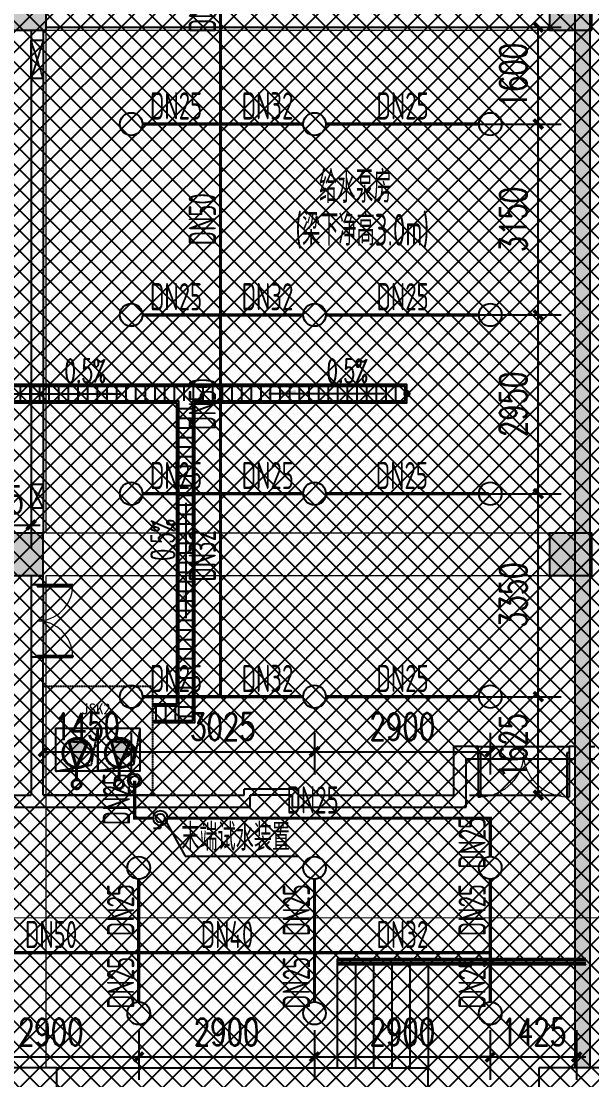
# Model space of a CAD drawing. Extents: x 6824721 to 16538177, y 2478193 to 6665639.
# Drawn here: x 8744200 to 8753614, y 2838028 to 2855500 of the extents above; entities that cross this region are included whole.
import ezdxf

# ---------------------------------------------------------------- set-up
doc = ezdxf.new("R2010")
doc.units = 0
doc.header["$LTSCALE"] = 10
for name, pattern in [('CONTINOUS', [0]), ('DASH', [0.35, 0.25, -0.1]), ('排水', [1.1, 1, -0.1])]:
    doc.linetypes.add(name, pattern=pattern)
for name, color, linetype in [('0-wo', 8, 'Continuous'), ('0-绿', 3, 'Continuous'), ('03小品', 2, 'Continuous'), ('DIM_LEAD', 3, 'Continuous'), ('DIM_SYMB', 3, 'Continuous'), ('PUB_HATCH', 8, 'Continuous'), ('S-梁-实线', 4, 'CONTINOUS'), ('W-DIM_喷淋', 3, 'Continuous'), ('W-EQUIP_喷头', 7, 'Continuous'), ('W-PIPE-喷淋中', 6, 'Continuous'), ('W-TEXT_喷淋', 7, 'Continuous'), ('W-TWT_DIM', 3, 'Continuous'), ('W-VALVE_喷淋', 7, 'Continuous'), ('W-VALVE_废水', 7, 'Continuous'), ('画水辅助', 6, 'Continuous'), ('集水坑', 4, 'Continuous')]:
    doc.layers.add(name, color=color, linetype=linetype)
doc.layers.add('GPS-污水', color=2, linetype='排水', lineweight=40)
doc.layers.add('钢梁', color=141, linetype='Continuous', lineweight=18)
doc.styles.add('8B2_02', font='tssdeng.shx', dxfattribs={"width": 0.7, "bigfont": 'TSSDCHN.shx'})
doc.styles.add('_TCH_DIM', font='SIMPLEX', dxfattribs={"bigfont": 'GBCBIG'})
doc.styles.add('_TCH_DIM_T3', font='SIMPLEX', dxfattribs={"width": 0.705882, "bigfont": 'GBCBIG'})
doc.styles.add('_TWT_PIPEDN', font='TSSDENG', dxfattribs={"width": 0.8, "height": 3.5, "bigfont": 'TSSDCHN'})
doc.styles.get("Standard").update_dxf_attribs({"font": 'TSSDENG.shx', "width": 0.7, "bigfont": 'TSSDCHN.shx'})
doc.styles.add('黑体', font='simhei.ttf', dxfattribs={"width": 0.65})
doc.dimstyles.new('_TWT_ARCH&&150', dxfattribs={"dimtxt": 446.25, "dimasz": 150, "dimexe": 375, "dimexo": 450, "dimgap": 189.375, "dimtad": 1, "dimdec": 0, "dimzin": 0, "dimdsep": 46, "dimtxsty": '_TCH_DIM_T3', "dimblk": 'ARCHTICK', "dimcen": 0.09, "dimclrt": 7, "dimazin": 2, "dimtfac": 1, "dimtdec": 0, "dimtix": 1, "dimtmove": 2, "dimatfit": 3, "dimfxl": 0, "dimtolj": 1, "dimtzin": 0, "dimarcsym": 0})

# ---------------------------------------------------------------- blocks, each defined once
blk = doc.blocks.new('A$C405108C4')
at = {"color": 252, "linetype": 'DASH'}
for points in [[(36000, -88967), (35800, -89597)], [(36000, -89597), (35800, -88967)], [(36000, -96291), (35800, -96691)], [(36000, -96691), (35800, -96291)]]:
    blk.add_lwpolyline(points, dxfattribs=at)
at = {"layer": '画水辅助', "color": 4}
for points in [[(35800, -88967), (36000, -88967), (36000, -89597), (35800, -89597)], [(35800, -96291), (36000, -96291), (36000, -96691), (35800, -96691)]]:
    blk.add_lwpolyline(points, close=True, dxfattribs=at)
blk = doc.blocks.new('_FZH')
blk.add_lwpolyline([(-0.5, -0.5), (0.5, -0.5), (0.5, 0.5), (-0.5, 0.5)], close=True)
at = {"layer": 'PUB_HATCH'}
blk.add_solid([(-0.5, -0.5), (0.5, -0.5), (-0.5, 0.5), (0.5, 0.5)], dxfattribs=at)
blk = doc.blocks.new('$DorLib2D$00000002')
for p, q in [((-0.5, 0), (-0.5, 0.4875)), ((-0.475, 0.4875), (-0.5, 0.4875)), ((-0.475, 0), (-0.475, 0.4875)), ((0.475, 0), (0.475, 0.4875)), ((0.475, 0.4875), (0.5, 0.4875)), ((0.5, 0), (0.5, 0.4875)), ((-0.5, 0), (-0.475, 0)), ((0.5, 0), (0.475, 0))]:
    blk.add_line(p, q)
at = {"lineweight": 13}
for centre, start, end in [((-0.4875, 0), 0, 88.53072), ((0.4875, 0), 91.46928, 180)]:
    blk.add_arc(centre, 0.4875, start, end, dxfattribs=at)
blk = doc.blocks.new('$SB01_1')
h = blk.add_hatch(color=256)
h.dxf.hatch_style = 1
h.paths.add_polyline_path([(-0.381, -0.323), (0.5, 0), (-0.381, 0.323)])
h.paths.add_polyline_path([(0, 0), (0.002, 0), (0.002, 0.001), (0, 0.001)], flags=24)
h.paths.add_polyline_path([(0, -0.002), (0.003, -0.002), (0.003, -0.001), (0, -0.001)], flags=24)
h.paths.add_polyline_path([(0, -0.003), (0.003, -0.003), (0.003, -0.002), (0, -0.002)], flags=24)
for p, q in [((0.5, 0), (-0.381, 0.323)), ((-0.381, 0.323), (-0.381, -0.323)), ((0.5, 0), (-0.381, -0.323))]:
    blk.add_line(p, q)
blk.add_circle((0, 0), 0.5)
at = {"flags": 1}
for tag, p in [('UNIT', (0, 0)), ('SPEC', (0, -0.002)), ('WHAT', (0, -0.003))]:
    blk.add_attdef(tag, p, '', height=0.001, dxfattribs=at)
blk = doc.blocks.new('42pk')
at = {"layer": '03小品'}
h = blk.add_hatch(dxfattribs=at)
h.set_pattern_fill('ANSI31', color=8, scale=100, angle=585, style=0)
h.set_pattern_definition([(270, (500300, 1011735.02), (158.75, -2e-13), [])])
h.paths.add_polyline_path([(445422, 749245), (452060, 749245), (452060, 749005), (445422, 749005)])
h = blk.add_hatch(dxfattribs=at)
h.set_pattern_fill('ANSI31', color=8, scale=100, angle=135, style=0)
h.set_pattern_definition([(180, (501800.5, 1011735.02), (-1e-14, -158.75), [])])
h.paths.add_polyline_path([(448321, 749005), (448561, 749005), (448561, 743730), (448321, 743730)])
h = blk.add_hatch(dxfattribs=at)
h.set_pattern_fill('ANSI31', color=8, scale=100, angle=585, style=0)
h.set_pattern_definition([(270, (500000, 1011735.02), (158.75, -2e-13), [])])
h.paths.add_polyline_path([(447891, 743970), (447891, 743730), (448321, 743730), (448321, 743970)])
at = {"layer": 'DIM_SYMB'}
for points in [[(447396, 749123), (446946, 749123), (446946, 749183)], [(449813, 749123), (450263, 749123), (450263, 749183)], [(448441, 745419), (448441, 745869), (448381, 745869)]]:
    blk.add_hatch(color=8, dxfattribs=at).paths.add_polyline_path(points)
at = {"layer": '03小品', "color": 8}
for points in [[(445391, 749275), (445391, 748975), (448291, 748975), (448291, 744000), (447891, 744000)], [(447891, 743700), (448591, 743700), (448591, 748975), (452091, 748975), (452091, 749275), (445391, 749275)], [(447891, 743730), (448561, 743730), (448561, 749005), (452061, 749005), (452061, 749245), (445421, 749245), (445421, 749005), (448321, 749005), (448321, 743970), (447891, 743970)], [(448321, 743970), (448321, 743730)]]:
    blk.add_lwpolyline(points, dxfattribs=at)
at = {"layer": 'DIM_LEAD', "color": 8, "const_width": 60}
blk.add_lwpolyline([(452091, 749095, 1), (452091, 749155, 1)], format="xyb", close=True, dxfattribs=at)
at = {"layer": 'DIM_SYMB', "color": 8}
for points in [[(445493, 749123), (447396, 749123)], [(451721, 749123), (449813, 749123)], [(448441, 747326), (448441, 745419)]]:
    blk.add_lwpolyline(points, dxfattribs=at)
at = {"layer": 'GPS-污水', "color": 8, "linetype": '排水'}
for p, q in [((446641, 742755), (446641, 742956)), ((447341, 742755), (447341, 742956))]:
    blk.add_line(p, q, dxfattribs=at)
for centre in [(446641, 742680), (447341, 742680)]:
    blk.add_circle(centre, 75, dxfattribs=at)
at = {"layer": '集水坑', "color": 8, "linetype": 'DASH', "ltscale": 0.5}
blk.add_lwpolyline([(446091, 744300), (447891, 744300), (447891, 742500), (446091, 742500)], close=True, dxfattribs=at)
at = {"layer": '集水坑', "color": 8, "linetype": 'Continuous', "ltscale": 0.5}
for points in [[(446991, 743600), (446291, 743600), (446291, 742900), (446991, 742900)], [(447691, 743600), (446991, 743600), (446991, 742900), (447691, 742900)]]:
    blk.add_lwpolyline(points, close=True, dxfattribs=at)
at = {"layer": '集水坑', "color": 8, "linetype": 'DASH', "ltscale": 0.5}
for points in [[(446291, 742894), (446887, 742998), (446991, 743594)], [(446991, 742900), (447587, 743004), (447691, 743600)]]:
    blk.add_lwpolyline(points, dxfattribs=at)
at = {"layer": 'GPS-污水', "color": 8, "linetype": '排水', "xscale": -480.0000000000002, "yscale": 480.0000000000002, "zscale": 480.0000000000002, "rotation": 86.25353747292927}
for p in [(446655, 743196, 0), (447355, 743196, 0)]:
    blk.add_blockref('$SB01_1', p, dxfattribs=at)
at = {"layer": '0-绿', "color": 8, "linetype": 'DASH', "style": '黑体'}
blk.add_text('JSK2', height=179.2, dxfattribs=at).set_placement((446717, 743834, 0))
at = {"layer": 'DIM_SYMB', "color": 7, "style": '_TCH_DIM', "width": 0.564706}
for p in [(446444, 749310), (450767, 749310)]:
    blk.add_text('0.5%%%', height=382.5, dxfattribs=at).set_placement(p)
blk.add_text('0.5%%%', height=382.5, rotation=90, dxfattribs=at).set_placement((448255, 746372))
blk = doc.blocks.new('LIANGMOBAN')
at = {"layer": 'S-梁-实线', "lineweight": 18}
for p, q in [((1875141, 133078), (1875141, 141378)), ((1875141, 141378), (1883441, 141378)), ((1883441, 133078), (1875141, 133078)), ((1875141, 132378), (1883441, 132378)), ((1875141, 124253), (1875141, 132378))]:
    blk.add_line(p, q, dxfattribs=at)
blk = doc.blocks.new('_ArchTick')
at = {"color": 0, "linetype": 'ByBlock', "const_width": 0.4}
blk.add_lwpolyline([(-0.5, -0.5), (0.5, 0.5)], dxfattribs=at)
blk = doc.blocks.new('*D1446')
at = {"layer": 'Defpoints', "color": 0, "transparency": 16777216}
for p in [(8744564, 2844202), (8746014, 2844202), (8746014, 2843443)]:
    blk.add_point(p, dxfattribs=at)
at = {"layer": 'W-TWT_DIM', "color": 0, "lineweight": -2, "transparency": 16777216}
for p, q in [((8744564, 2843752), (8744564, 2843068)), ((8746014, 2843752), (8746014, 2843068)), ((8744564, 2843443), (8746014, 2843443))]:
    blk.add_line(p, q, dxfattribs=at)
at = {"layer": 'W-TWT_DIM', "color": 0, "lineweight": -2, "transparency": 16777216, "xscale": 150, "yscale": 150, "zscale": 150, "rotation": 180}
blk.add_blockref('_ArchTick', (8744564, 2843443), dxfattribs=at)
at = {"layer": 'W-TWT_DIM', "color": 0, "lineweight": -2, "transparency": 16777216, "xscale": 150, "yscale": 150, "zscale": 150}
blk.add_blockref('_ArchTick', (8746014, 2843443), dxfattribs=at)
at = {"layer": 'W-TWT_DIM', "color": 7, "transparency": 16777216, "insert": (8745289, 2843856), "char_height": 446.2, "attachment_point": 5, "style": '_TCH_DIM_T3'}
blk.add_mtext('\\A1;1450', dxfattribs=at)
blk = doc.blocks.new('*D1447')
at = {"layer": 'Defpoints', "color": 0, "transparency": 16777216}
for p in [(8746014, 2844202), (8749039, 2844202), (8749039, 2843443)]:
    blk.add_point(p, dxfattribs=at)
at = {"layer": 'W-TWT_DIM', "color": 0, "lineweight": -2, "transparency": 16777216}
for p, q in [((8746014, 2843752), (8746014, 2843068)), ((8749039, 2843752), (8749039, 2843068)), ((8746014, 2843443), (8749039, 2843443))]:
    blk.add_line(p, q, dxfattribs=at)
at = {"layer": 'W-TWT_DIM', "color": 0, "lineweight": -2, "transparency": 16777216, "xscale": 150, "yscale": 150, "zscale": 150, "rotation": 180}
blk.add_blockref('_ArchTick', (8746014, 2843443), dxfattribs=at)
at = {"layer": 'W-TWT_DIM', "color": 0, "lineweight": -2, "transparency": 16777216, "xscale": 150, "yscale": 150, "zscale": 150}
blk.add_blockref('_ArchTick', (8749039, 2843443), dxfattribs=at)
at = {"layer": 'W-TWT_DIM', "color": 7, "transparency": 16777216, "insert": (8747527, 2843856), "char_height": 446.2, "attachment_point": 5, "style": '_TCH_DIM_T3'}
blk.add_mtext('\\A1;3025', dxfattribs=at)
blk = doc.blocks.new('*D1448')
at = {"layer": 'Defpoints', "color": 0, "transparency": 16777216}
for p in [(8749039, 2844202), (8751939, 2844202), (8751939, 2843443)]:
    blk.add_point(p, dxfattribs=at)
at = {"layer": 'W-TWT_DIM', "color": 0, "lineweight": -2, "transparency": 16777216}
for p, q in [((8749039, 2843752), (8749039, 2843068)), ((8751939, 2843752), (8751939, 2843068)), ((8749039, 2843443), (8751939, 2843443))]:
    blk.add_line(p, q, dxfattribs=at)
at = {"layer": 'W-TWT_DIM', "color": 0, "lineweight": -2, "transparency": 16777216, "xscale": 150, "yscale": 150, "zscale": 150, "rotation": 180}
blk.add_blockref('_ArchTick', (8749039, 2843443), dxfattribs=at)
at = {"layer": 'W-TWT_DIM', "color": 0, "lineweight": -2, "transparency": 16777216, "xscale": 150, "yscale": 150, "zscale": 150}
blk.add_blockref('_ArchTick', (8751939, 2843443), dxfattribs=at)
at = {"layer": 'W-TWT_DIM', "color": 7, "transparency": 16777216, "insert": (8750489, 2843856), "char_height": 446.2, "attachment_point": 5, "style": '_TCH_DIM_T3'}
blk.add_mtext('\\A1;2900', dxfattribs=at)
blk = doc.blocks.new('*D1699')
at = {"layer": 'Defpoints', "color": 0, "transparency": 16777216}
for p in [(8743039, 2848089), (8744364, 2848089), (8744364, 2847184)]:
    blk.add_point(p, dxfattribs=at)
at = {"layer": 'W-TWT_DIM', "color": 0, "lineweight": -2, "transparency": 16777216}
for p, q in [((8743039, 2847639), (8743039, 2846809)), ((8744364, 2847639), (8744364, 2846809)), ((8743039, 2847184), (8742889, 2847184)), ((8743039, 2847184), (8744364, 2847184)), ((8744364, 2847184), (8744514, 2847184))]:
    blk.add_line(p, q, dxfattribs=at)
at = {"layer": 'W-TWT_DIM', "color": 0, "lineweight": -2, "transparency": 16777216, "xscale": 150, "yscale": 150, "zscale": 150}
blk.add_blockref('_ArchTick', (8743039, 2847184), dxfattribs=at)
at = {"layer": 'W-TWT_DIM', "color": 0, "lineweight": -2, "transparency": 16777216, "xscale": 150, "yscale": 150, "zscale": 150, "rotation": 180}
blk.add_blockref('_ArchTick', (8744364, 2847184), dxfattribs=at)
at = {"layer": 'W-TWT_DIM', "color": 7, "transparency": 16777216, "insert": (8743702, 2847596), "char_height": 446.2, "attachment_point": 5, "style": '_TCH_DIM_T3'}
blk.add_mtext('\\A1;1325', dxfattribs=at)
blk = doc.blocks.new('*D1700')
at = {"layer": 'Defpoints', "color": 0, "transparency": 16777216}
for p in [(8751147, 2855401), (8752731, 2855401), (8751147, 2853801)]:
    blk.add_point(p, dxfattribs=at)
at = {"layer": 'W-TWT_DIM', "color": 0, "lineweight": -2, "transparency": 16777216}
for p, q in [((8751597, 2855401), (8753106, 2855401)), ((8752731, 2853801), (8752731, 2855401)), ((8751597, 2853801), (8753106, 2853801))]:
    blk.add_line(p, q, dxfattribs=at)
at = {"layer": 'W-TWT_DIM', "color": 0, "lineweight": -2, "transparency": 16777216, "xscale": 150, "yscale": 150, "zscale": 150}
for p, rotation in [((8752731, 2855401), 90), ((8752731, 2853801), 270)]:
    blk.add_blockref('_ArchTick', p, dxfattribs=dict(at, rotation=rotation))
at = {"layer": 'W-TWT_DIM', "color": 7, "transparency": 16777216, "insert": (8752319, 2854601), "char_height": 446.2, "attachment_point": 5, "rotation": 90, "style": '_TCH_DIM_T3'}
blk.add_mtext('\\A1;1600', dxfattribs=at)
blk = doc.blocks.new('*D1701')
at = {"layer": 'Defpoints', "color": 0, "transparency": 16777216}
for p in [(8751147, 2853801), (8752731, 2853801), (8751147, 2850651)]:
    blk.add_point(p, dxfattribs=at)
at = {"layer": 'W-TWT_DIM', "color": 0, "lineweight": -2, "transparency": 16777216}
for p, q in [((8751597, 2853801), (8753106, 2853801)), ((8752731, 2850651), (8752731, 2853801)), ((8751597, 2850651), (8753106, 2850651))]:
    blk.add_line(p, q, dxfattribs=at)
at = {"layer": 'W-TWT_DIM', "color": 0, "lineweight": -2, "transparency": 16777216, "xscale": 150, "yscale": 150, "zscale": 150}
for p, rotation in [((8752731, 2853801), 90), ((8752731, 2850651), 270)]:
    blk.add_blockref('_ArchTick', p, dxfattribs=dict(at, rotation=rotation))
at = {"layer": 'W-TWT_DIM', "color": 7, "transparency": 16777216, "insert": (8752319, 2852226), "char_height": 446.2, "attachment_point": 5, "rotation": 90, "style": '_TCH_DIM_T3'}
blk.add_mtext('\\A1;3150', dxfattribs=at)
blk = doc.blocks.new('*D1702')
at = {"layer": 'Defpoints', "color": 0, "transparency": 16777216}
for p in [(8751147, 2850651), (8752731, 2850651), (8751147, 2847701)]:
    blk.add_point(p, dxfattribs=at)
at = {"layer": 'W-TWT_DIM', "color": 0, "lineweight": -2, "transparency": 16777216}
for p, q in [((8751597, 2850651), (8753106, 2850651)), ((8752731, 2847701), (8752731, 2850651)), ((8751597, 2847701), (8753106, 2847701))]:
    blk.add_line(p, q, dxfattribs=at)
at = {"layer": 'W-TWT_DIM', "color": 0, "lineweight": -2, "transparency": 16777216, "xscale": 150, "yscale": 150, "zscale": 150}
for p, rotation in [((8752731, 2850651), 90), ((8752731, 2847701), 270)]:
    blk.add_blockref('_ArchTick', p, dxfattribs=dict(at, rotation=rotation))
at = {"layer": 'W-TWT_DIM', "color": 7, "transparency": 16777216, "insert": (8752319, 2849176), "char_height": 446.2, "attachment_point": 5, "rotation": 90, "style": '_TCH_DIM_T3'}
blk.add_mtext('\\A1;2950', dxfattribs=at)
blk = doc.blocks.new('*D1703')
at = {"layer": 'Defpoints', "color": 0, "transparency": 16777216}
for p in [(8751147, 2847701), (8752731, 2847701), (8751147, 2844351)]:
    blk.add_point(p, dxfattribs=at)
at = {"layer": 'W-TWT_DIM', "color": 0, "lineweight": -2, "transparency": 16777216}
for p, q in [((8751597, 2847701), (8753106, 2847701)), ((8752731, 2844351), (8752731, 2847701)), ((8751597, 2844351), (8753106, 2844351))]:
    blk.add_line(p, q, dxfattribs=at)
at = {"layer": 'W-TWT_DIM', "color": 0, "lineweight": -2, "transparency": 16777216, "xscale": 150, "yscale": 150, "zscale": 150}
for p, rotation in [((8752731, 2847701), 90), ((8752731, 2844351), 270)]:
    blk.add_blockref('_ArchTick', p, dxfattribs=dict(at, rotation=rotation))
at = {"layer": 'W-TWT_DIM', "color": 7, "transparency": 16777216, "insert": (8752319, 2846026), "char_height": 446.2, "attachment_point": 5, "rotation": 90, "style": '_TCH_DIM_T3'}
blk.add_mtext('\\A1;3350', dxfattribs=at)
blk = doc.blocks.new('*D1704')
at = {"layer": 'Defpoints', "color": 0, "transparency": 16777216}
for p in [(8751147, 2844351), (8752731, 2844351), (8751147, 2842726)]:
    blk.add_point(p, dxfattribs=at)
at = {"layer": 'W-TWT_DIM', "color": 0, "lineweight": -2, "transparency": 16777216}
for p, q in [((8751597, 2844351), (8753106, 2844351)), ((8752731, 2842726), (8752731, 2844351)), ((8751597, 2842726), (8753106, 2842726))]:
    blk.add_line(p, q, dxfattribs=at)
at = {"layer": 'W-TWT_DIM', "color": 0, "lineweight": -2, "transparency": 16777216, "xscale": 150, "yscale": 150, "zscale": 150}
for p, rotation in [((8752731, 2844351), 90), ((8752731, 2842726), 270)]:
    blk.add_blockref('_ArchTick', p, dxfattribs=dict(at, rotation=rotation))
at = {"layer": 'W-TWT_DIM', "color": 7, "transparency": 16777216, "insert": (8752319, 2843539), "char_height": 446.2, "attachment_point": 5, "rotation": 90, "style": '_TCH_DIM_T3'}
blk.add_mtext('\\A1;1625', dxfattribs=at)
blk = doc.blocks.new('*D1708')
at = {"layer": 'Defpoints', "color": 0, "transparency": 16777216}
for p in [(8743239, 2839295), (8746139, 2839295), (8746139, 2838405)]:
    blk.add_point(p, dxfattribs=at)
at = {"layer": 'W-TWT_DIM', "color": 0, "lineweight": -2, "transparency": 16777216}
for p, q in [((8743239, 2838845), (8743239, 2838030)), ((8746139, 2838845), (8746139, 2838030)), ((8743239, 2838405), (8746139, 2838405))]:
    blk.add_line(p, q, dxfattribs=at)
at = {"layer": 'W-TWT_DIM', "color": 0, "lineweight": -2, "transparency": 16777216, "xscale": 150, "yscale": 150, "zscale": 150, "rotation": 180}
blk.add_blockref('_ArchTick', (8743239, 2838405), dxfattribs=at)
at = {"layer": 'W-TWT_DIM', "color": 0, "lineweight": -2, "transparency": 16777216, "xscale": 150, "yscale": 150, "zscale": 150}
blk.add_blockref('_ArchTick', (8746139, 2838405), dxfattribs=at)
at = {"layer": 'W-TWT_DIM', "color": 7, "transparency": 16777216, "insert": (8744689, 2838817), "char_height": 446.2, "attachment_point": 5, "style": '_TCH_DIM_T3'}
blk.add_mtext('\\A1;2900', dxfattribs=at)
blk = doc.blocks.new('*D1709')
at = {"layer": 'Defpoints', "color": 0, "transparency": 16777216}
for p in [(8746139, 2839295), (8749039, 2839295), (8749039, 2838405)]:
    blk.add_point(p, dxfattribs=at)
at = {"layer": 'W-TWT_DIM', "color": 0, "lineweight": -2, "transparency": 16777216}
for p, q in [((8746139, 2838845), (8746139, 2838030)), ((8749039, 2838845), (8749039, 2838030)), ((8746139, 2838405), (8749039, 2838405))]:
    blk.add_line(p, q, dxfattribs=at)
at = {"layer": 'W-TWT_DIM', "color": 0, "lineweight": -2, "transparency": 16777216, "xscale": 150, "yscale": 150, "zscale": 150, "rotation": 180}
blk.add_blockref('_ArchTick', (8746139, 2838405), dxfattribs=at)
at = {"layer": 'W-TWT_DIM', "color": 0, "lineweight": -2, "transparency": 16777216, "xscale": 150, "yscale": 150, "zscale": 150}
blk.add_blockref('_ArchTick', (8749039, 2838405), dxfattribs=at)
at = {"layer": 'W-TWT_DIM', "color": 7, "transparency": 16777216, "insert": (8747589, 2838817), "char_height": 446.2, "attachment_point": 5, "style": '_TCH_DIM_T3'}
blk.add_mtext('\\A1;2900', dxfattribs=at)
blk = doc.blocks.new('*D1710')
at = {"layer": 'Defpoints', "color": 0, "transparency": 16777216}
for p in [(8749039, 2839295), (8751939, 2839295), (8751939, 2838405)]:
    blk.add_point(p, dxfattribs=at)
at = {"layer": 'W-TWT_DIM', "color": 0, "lineweight": -2, "transparency": 16777216}
for p, q in [((8749039, 2838845), (8749039, 2838030)), ((8751939, 2838845), (8751939, 2838030)), ((8749039, 2838405), (8751939, 2838405))]:
    blk.add_line(p, q, dxfattribs=at)
at = {"layer": 'W-TWT_DIM', "color": 0, "lineweight": -2, "transparency": 16777216, "xscale": 150, "yscale": 150, "zscale": 150, "rotation": 180}
blk.add_blockref('_ArchTick', (8749039, 2838405), dxfattribs=at)
at = {"layer": 'W-TWT_DIM', "color": 0, "lineweight": -2, "transparency": 16777216, "xscale": 150, "yscale": 150, "zscale": 150}
blk.add_blockref('_ArchTick', (8751939, 2838405), dxfattribs=at)
at = {"layer": 'W-TWT_DIM', "color": 7, "transparency": 16777216, "insert": (8750489, 2838817), "char_height": 446.2, "attachment_point": 5, "style": '_TCH_DIM_T3'}
blk.add_mtext('\\A1;2900', dxfattribs=at)
blk = doc.blocks.new('*D1711')
at = {"layer": 'Defpoints', "color": 0, "transparency": 16777216}
for p in [(8751939, 2839295), (8753364, 2839295), (8753364, 2838405)]:
    blk.add_point(p, dxfattribs=at)
at = {"layer": 'W-TWT_DIM', "color": 0, "lineweight": -2, "transparency": 16777216}
for p, q in [((8751939, 2838845), (8751939, 2838030)), ((8753364, 2838845), (8753364, 2838030)), ((8751939, 2838405), (8751789, 2838405)), ((8751939, 2838405), (8753364, 2838405)), ((8753364, 2838405), (8753514, 2838405))]:
    blk.add_line(p, q, dxfattribs=at)
at = {"layer": 'W-TWT_DIM', "color": 0, "lineweight": -2, "transparency": 16777216, "xscale": 150, "yscale": 150, "zscale": 150}
blk.add_blockref('_ArchTick', (8751939, 2838405), dxfattribs=at)
at = {"layer": 'W-TWT_DIM', "color": 0, "lineweight": -2, "transparency": 16777216, "xscale": 150, "yscale": 150, "zscale": 150, "rotation": 180}
blk.add_blockref('_ArchTick', (8753364, 2838405), dxfattribs=at)
at = {"layer": 'W-TWT_DIM', "color": 7, "transparency": 16777216, "insert": (8752652, 2838817), "char_height": 446.2, "attachment_point": 5, "style": '_TCH_DIM_T3'}
blk.add_mtext('\\A1;1425', dxfattribs=at)
blk = doc.blocks.new('$TwtSys$00000125')
blk.add_circle((0, 0, 0), 1)
blk = doc.blocks.new('$VALVE$00000524')
for p in [(75, 111), (0, 80)]:
    blk.add_line(p, (0, 111))
blk.add_lwpolyline([(-80, 0, 1), (80, 0, 1), (-80, 0, 0.376185)], format="xyb")
blk.add_circle((0, 0), 48)
for p in [(-80, 0), (80, 0)]:
    blk.add_point(p)

msp = doc.modelspace()

# ---------------------------------------------------------------- hatches: boundary and pattern name
h = msp.add_hatch()
h.set_pattern_fill('ANSI37', color=8, scale=150)
h.set_pattern_definition([(45, (8303016.86, 2710265.2), (-168.3798, 168.3798), []), (135, (8303016.86, 2710265.2), (-168.3798, -168.3798), [])])
h.paths.add_polyline_path([(8824414.1, 2949451.5), (8824414.1, 2935151.5), (8842714.1, 2935151.5), (8842714.1, 2879526.5), (8827964.1, 2879526.5), (8827964.1, 2881476.5), (8830839.1, 2881476.5), (8830939.1, 2886876.5), (8804334.6, 2886876.5), (8804142.3, 2820149.7), (8833564.1, 2820152.3), (8833564.1, 2817714.5), (8841204.8, 2810768), (8839163.9, 2808501.4), (8843102.6, 2804955), (8820829.2, 2780217.9), (8820829.2, 2770055.4), (8785124.6, 2730401.5), (8708264.1, 2730401.5), (8708264.1, 2736351.5), (8695014.1, 2750701.5), (8695014.1, 2775001.5), (8703014.1, 2775002.8), (8703014.1, 2949451.5), (8712039.3, 2949451.5)])
at = {"layer": '0-wo'}
for points in [[(8753589.1, 2864176.5), (8753339.1, 2864176.5), (8753339.1, 2843426.5), (8753589.1, 2843426.5)], [(8753339.1, 2838226.5), (8753589.1, 2838226.5), (8753589.1, 2843426.5), (8753339.1, 2843426.5)]]:
    msp.add_hatch(color=8, dxfattribs=at).paths.add_polyline_path(points)
at = {"layer": 'W-PIPE-喷淋中'}
for points in [[(8746071.5, 2842347.5), (8746071.5, 2842321.2), (8746045.2, 2842321.2)], [(8746071.5, 2842347.5), (8746045.2, 2842347.5), (8746045.2, 2842321.2)], [(8751939.1, 2842347.5), (8751965.3, 2842347.5), (8751965.3, 2842373.7)], [(8751939.1, 2842347.5), (8751939.1, 2842373.7), (8751965.3, 2842373.7)]]:
    msp.add_hatch(color=256, dxfattribs=at).paths.add_polyline_path(points)

# ---------------------------------------------------------------- linework, layer by layer
at = {"layer": '0-wo', "color": 8}
for p, q in [((8753339.1, 2843426.5), (8753339.1, 2864176.5)), ((8753589.1, 2843426.5), (8753589.1, 2864176.5)), ((8744614.1, 2855401.5), (8752914.1, 2855401.5)), ((8744364.1, 2855351.5), (8744364.1, 2847051.5)), ((8744564.1, 2855351.5), (8744564.1, 2847051.5)), ((8744364.1, 2846351.5), (8744364.1, 2846201.5)), ((8744564.1, 2846201.5), (8744564.1, 2846351.5)), ((8744364.1, 2846201.5), (8744564.1, 2846201.5)), ((8744364.1, 2846201.5), (8744364.1, 2845001.5)), ((8744564.1, 2846201.5), (8744564.1, 2845001.5)), ((8744564.1, 2845001.5), (8744364.1, 2845001.5)), ((8744364.1, 2845001.5), (8744364.1, 2842726.5)), ((8744564.1, 2842726.5), (8744564.1, 2845001.5)), ((8751339.1, 2842726.5), (8751339.1, 2843526.5)), ((8751739.1, 2843526.5), (8751339.1, 2843526.5)), ((8751739.1, 2843526.5), (8753239.1, 2843526.5)), ((8751739.1, 2843326.5), (8751739.1, 2843526.5)), ((8753339.1, 2843526.5), (8753239.1, 2843526.5)), ((8753239.1, 2843526.5), (8753239.1, 2843326.5)), ((8753589.1, 2843526.5), (8753664.1, 2843526.5)), ((8751539.1, 2842526.5), (8751539.1, 2843326.5)), ((8751539.1, 2843326.5), (8751739.1, 2843326.5)), ((8751739.1, 2843326.5), (8753239.1, 2843326.5)), ((8753239.1, 2843326.5), (8753339.1, 2843326.5)), ((8753339.1, 2838226.5), (8753339.1, 2843426.5)), ((8753589.1, 2838226.5), (8753589.1, 2843426.5)), ((8753589.1, 2843326.5), (8753664.1, 2843326.5)), ((8748777.5, 2842826.5), (8747877.5, 2842826.5)), ((8747877.5, 2842726.5), (8747877.5, 2842826.5)), ((8748777.5, 2842726.5), (8748777.5, 2842826.5)), ((8741464.1, 2842726.5), (8744364.1, 2842726.5)), ((8744564.1, 2842726.5), (8747877.5, 2842726.5)), ((8748677.5, 2842726.5), (8747977.5, 2842726.5)), ((8747977.5, 2842526.5), (8747977.5, 2842726.5)), ((8748677.5, 2842526.5), (8748677.5, 2842726.5)), ((8748777.5, 2842726.5), (8751339.1, 2842726.5)), ((8741364.1, 2842526.5), (8744464.1, 2842526.5)), ((8744464.1, 2842526.5), (8747977.5, 2842526.5)), ((8748677.5, 2842526.5), (8751539.1, 2842526.5)), ((8744789.1, 2838226.5), (8743739.1, 2838226.5)), ((8744789.1, 2837176.5), (8744789.1, 2838226.5)), ((8744789.1, 2838226.5), (8750914.1, 2838226.5)), ((8750914.1, 2837376.5), (8750914.1, 2838226.5)), ((8753789.1, 2838226.5), (8752739.1, 2838226.5)), ((8752739.1, 2838226.5), (8752739.1, 2837176.5))]:
    msp.add_line(p, q, dxfattribs=at)
at = {"layer": '0-wo', "color": 8, "linetype": 'DASH', "const_width": 20}
msp.add_lwpolyline([(8742889.1, 2861701.5), (8757889.1, 2861701.5), (8757889.1, 2840701.5), (8742889.1, 2840701.5)], close=True, dxfattribs=at)
at = {"layer": '0-wo', "color": 8}
for points in [[(8749414.1, 2840026.5), (8749414.1, 2838226.5)], [(8753514.1, 2840026.5), (8749414.1, 2840026.5)], [(8753514.1, 2839996.5), (8749414.1, 2839996.5)], [(8753514.1, 2839956.5), (8749414.1, 2839956.5)], [(8753514.1, 2839926.5), (8753514.1, 2839926.5), (8749414.1, 2839926.5)], [(8749714.1, 2839926.5), (8749714.1, 2838226.5)], [(8750014.1, 2839926.5), (8750014.1, 2838226.5)], [(8750314.1, 2839926.5), (8750314.1, 2838226.5)], [(8750614.1, 2839926.5), (8750614.1, 2838226.5)], [(8750914.1, 2839926.5), (8750914.1, 2838226.5)]]:
    msp.add_lwpolyline(points, dxfattribs=at)
at = {"layer": 'W-DIM_喷淋'}
for p, q in [((8746558.6, 2842344), (8746906.4, 2841719.2)), ((8746906.4, 2841719.2), (8748778.6, 2841719.2))]:
    msp.add_line(p, q, dxfattribs=at)
at = {"layer": 'W-PIPE-喷淋中', "ltscale": 1.5, "const_width": 52.5}
for points in [[(8747489.1, 2853801.5), (8747489.1, 2856301.5)], [(8746201.6, 2853801.5), (8747489.1, 2853801.5)], [(8747489.1, 2850651.5), (8747489.1, 2853801.5)], [(8747489.1, 2853801.5), (8748851.6, 2853801.5)], [(8749226.6, 2853801.5), (8751751.6, 2853801.5)], [(8746201.6, 2850651.5), (8747489.1, 2850651.5)], [(8747489.1, 2847701.5), (8747489.1, 2850651.5)], [(8747489.1, 2850651.5), (8748851.6, 2850651.5)], [(8749226.6, 2850651.5), (8751751.6, 2850651.5)], [(8747489.1, 2847701.5), (8746201.6, 2847701.5)], [(8747489.1, 2844351.5), (8747489.1, 2847701.5)], [(8748851.6, 2847701.5), (8747489.1, 2847701.5)], [(8751914.1, 2847701.5), (8749226.6, 2847701.5)], [(8746201.6, 2844351.5), (8747489.1, 2844351.5)], [(8747489.1, 2844351.5), (8748851.6, 2844351.5)], [(8749226.6, 2844351.5), (8751751.6, 2844351.5)], [(8746071.5, 2842347.5), (8746071.5, 2842967.5)], [(8746375.7, 2842347.5), (8746071.5, 2842347.5)], [(8751939.1, 2842347.5), (8746615.7, 2842347.5)], [(8751939.1, 2842347.5), (8751939.1, 2841714)], [(8746139.1, 2841339), (8746139.1, 2840126.5)], [(8749039.1, 2840126.5), (8749039.1, 2841339)], [(8751939.1, 2841339), (8751939.1, 2840126.5)], [(8746139.1, 2840126.5), (8743239.1, 2840126.5)], [(8749039.1, 2840126.5), (8746139.1, 2840126.5)], [(8746139.1, 2840126.5), (8746139.1, 2839314)], [(8749039.1, 2839314), (8749039.1, 2840126.5)], [(8751939.1, 2840126.5), (8749039.1, 2840126.5)], [(8751939.1, 2840126.5), (8751939.1, 2839314)]]:
    msp.add_lwpolyline(points, dxfattribs=at)
at = {"layer": 'W-VALVE_废水'}
for radius in [112.5, 75]:
    msp.add_circle((8746071.5, 2842967.5), radius, dxfattribs=at)

# ---------------------------------------------------------------- block references
at = {"layer": '0-wo'}
msp.add_blockref('42pk', (8298472.7, 2100226.9), dxfattribs=at)
at = {"layer": '0-wo', "color": 8}
msp.add_blockref('A$C405108C4', (8708564.1, 2944151.5), dxfattribs=at)
for name, p, xscale, yscale, zscale, rotation in [('_FZH', (8744264.1, 2855701.5), 700, 700, 700, 90), ('_FZH', (8753264.1, 2855701.5), 700.0000000000291, 700.0000000000291, 700.0000000000291, 90), ('_FZH', (8744239.1, 2846701.5), 700, 650.0000359225087, 650.0000359225087, 90), ('_FZH', (8753264.1, 2846701.5), 700, 700, 700, 90), ('$DorLib2D$00000002', (8744464.1, 2845601.5), 1200, 1200, 200, 270)]:
    msp.add_blockref(name, p, dxfattribs=dict(at, xscale=xscale, yscale=yscale, zscale=zscale, rotation=rotation))
at = {"layer": '0-wo', "color": 8, "xscale": 1500, "yscale": -1500, "zscale": 200}
msp.add_blockref('$DorLib2D$00000002', (8752489.1, 2843426.5), dxfattribs=at)
at = {"layer": 'W-EQUIP_喷头', "xscale": 187.5, "yscale": 187.5, "zscale": 187.5}
for p in [(8746014.1, 2853801.5), (8749039.1, 2853801.5), (8751939.1, 2853801.5), (8746014.1, 2850651.5), (8749039.1, 2850651.5), (8751939.1, 2850651.5), (8746014.1, 2847701.5), (8749039.1, 2847701.5), (8751939.1, 2847701.5), (8746014.1, 2844351.5), (8749039.1, 2844351.5), (8751939.1, 2844351.5), (8746139.1, 2841526.5), (8749039.1, 2841526.5), (8751939.1, 2841526.5), (8746139.1, 2839126.5), (8749039.1, 2839126.5), (8751939.1, 2839126.5)]:
    msp.add_blockref('$TwtSys$00000125', p, dxfattribs=at)
at = {"layer": 'W-VALVE_喷淋', "xscale": 1.5, "yscale": 1.5, "zscale": 1.5, "rotation": 180}
msp.add_blockref('$VALVE$00000524', (8746495.7, 2842347.5), dxfattribs=at)
at = {"layer": '钢梁', "color": 6}
msp.add_blockref('LIANGMOBAN', (6869472.7, 2713973), dxfattribs=at)

# ---------------------------------------------------------------- texts
at = {"layer": '0-wo', "color": 6, "style": '8B2_02', "width": 0.6}
for s, p in [('给水泵房', (8749114.5, 2852501)), ('(梁下净高3.0m)', (8748722.6, 2851794.5))]:
    msp.add_text(s, height=525, dxfattribs=at).set_placement(p)
at = {"layer": 'W-DIM_喷淋', "color": 7, "style": '8B2_02', "width": 0.7}
msp.add_text('末端试水装置', height=450, dxfattribs=at).set_placement((8746840.7, 2841809.2))
at = {"layer": 'W-TEXT_喷淋', "style": '_TWT_PIPEDN', "width": 0.64}
for s, rotation, p in [('DN65', 90, (8747414.1, 2855304)), ('DN50', 90, (8747414.1, 2851800)), ('DN50', 90, (8747414.1, 2848750)), ('DN25', 0.00001, (8746325.1, 2847776.5)), ('DN25', 0.00001, (8747837.6, 2847776.5)), ('DN25', 0.00001, (8750050.1, 2847776.5)), ('DN32', 90, (8747414.1, 2846249.9)), ('DN25', 90, (8745996.5, 2842231)), ('DN25', 90, (8751864.1, 2841510.5)), ('DN25', 90, (8746064.1, 2840400)), ('DN25', 90, (8748964.1, 2840400)), ('DN25', 90, (8751864.1, 2840400)), ('DN25', 90, (8746064.1, 2839200)), ('DN25', 90, (8748964.1, 2839200)), ('DN25', 90, (8751864.1, 2839200))]:
    msp.add_text(s, height=450, rotation=rotation, dxfattribs=at).set_placement(p)
for s, p in [('DN25', (8746325.1, 2853876.5)), ('DN32', (8747837.6, 2853876.5)), ('DN25', (8750062.6, 2853876.5)), ('DN25', (8746325.1, 2850726.5)), ('DN32', (8747837.6, 2850726.5)), ('DN25', (8750062.6, 2850726.5)), ('DN25', (8746325.1, 2844426.5)), ('DN32', (8747837.6, 2844426.5)), ('DN25', (8750062.6, 2844426.5)), ('DN25', (8748578.8, 2842422.5)), ('DN50', (8744262.6, 2840201.5)), ('DN40', (8747162.6, 2840201.5)), ('DN32', (8750062.6, 2840201.5))]:
    msp.add_text(s, height=450, dxfattribs=at).set_placement(p)

# ---------------------------------------------------------------- dimensions: what is measured, and where the dimension line sits
at = {"layer": 'W-TWT_DIM'}
for p1, p2, distance, picture, middle in [((8751146.9, 2853801.5), (8751146.9, 2855401.5), -1584.3, '*D1700', (8752318.6, 2854601.5)), ((8751146.9, 2850651.5), (8751146.9, 2853801.5), -1584.3, '*D1701', (8752318.6, 2852226.5)), ((8751146.9, 2847701.5), (8751146.9, 2850651.5), -1584.3, '*D1702', (8752318.6, 2849176.5)), ((8743039.1, 2848089.1), (8744364.1, 2848089.1), -905.5, '*D1699', (8743701.6, 2847596.1)), ((8751146.9, 2844351.5), (8751146.9, 2847701.5), -1584.3, '*D1703', (8752318.6, 2846026.5)), ((8751146.9, 2842726.5), (8751146.9, 2844351.5), -1584.3, '*D1704', (8752318.6, 2843539)), ((8744564.1, 2844202.4), (8746014.1, 2844202.4), -759.1, '*D1446', (8745289.1, 2843855.8)), ((8746014.1, 2844202.4), (8749039.1, 2844202.4), -759.1, '*D1447', (8747526.6, 2843855.8)), ((8749039.1, 2844202.4), (8751939.1, 2844202.4), -759.1, '*D1448', (8750489.1, 2843855.8)), ((8743239.1, 2839294.8), (8746139.1, 2839294.8), -890, '*D1708', (8744689.1, 2838817.3)), ((8746139.1, 2839294.8), (8749039.1, 2839294.8), -890, '*D1709', (8747589.1, 2838817.3)), ((8749039.1, 2839294.8), (8751939.1, 2839294.8), -890, '*D1710', (8750489.1, 2838817.3)), ((8751939.1, 2839294.8), (8753364.1, 2839294.8), -890, '*D1711', (8752651.6, 2838817.3))]:
    dim = msp.add_aligned_dim(p1=p1, p2=p2, distance=distance, dimstyle='_TWT_ARCH&&150', dxfattribs=at)
    dim.commit()
    dim.dimension.update_dxf_attribs({"geometry": picture, "text_midpoint": middle})

doc.saveas('drawing.dxf')
